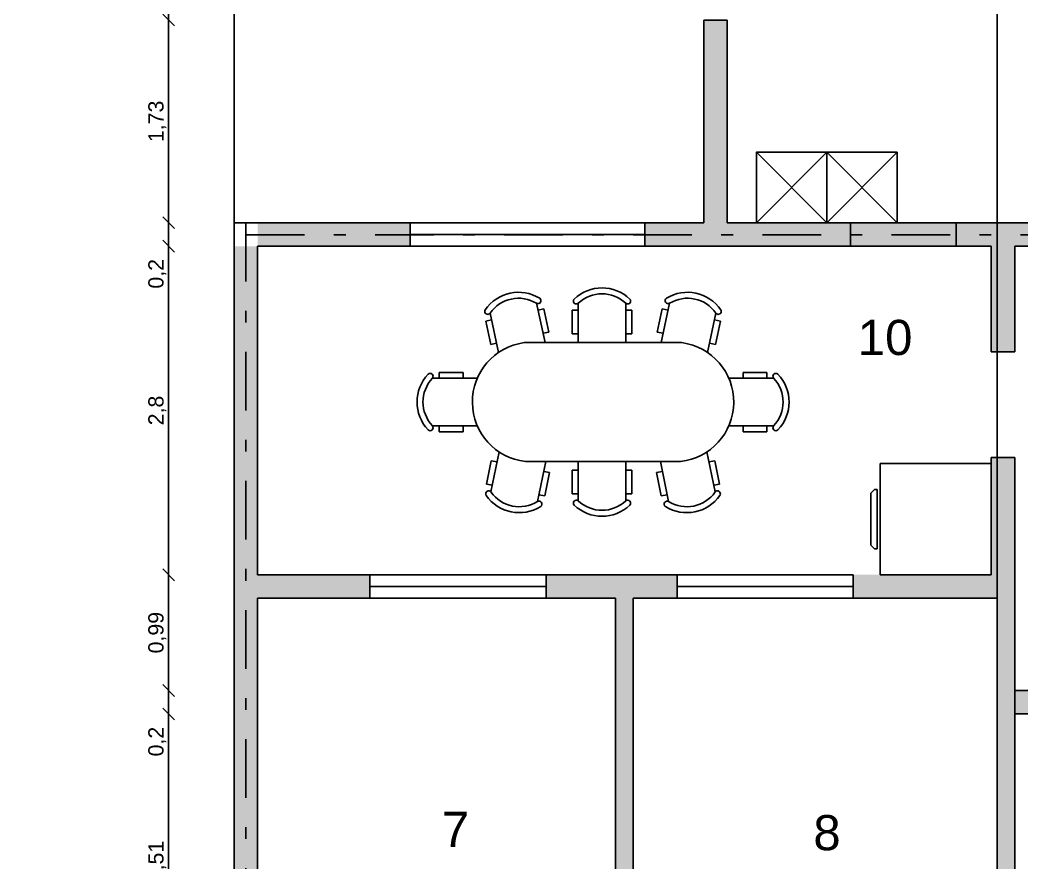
# Model space of a CAD drawing. Header units: millimetres. Extents: x 1356 to 2849, y 1307 to 1361.
# Drawn here: x 2470.69 to 2479.23, y 1343.75 to 1350.93 of the extents above; entities that cross this region are included whole.
import ezdxf

# ---------------------------------------------------------------- set-up
doc = ezdxf.new("R2010")
doc.units = ezdxf.units.MM
doc.linetypes.add('DASHDOT', pattern=[1, 0.5, -0.25, 0, -0.25])
for name, color, linetype in [('Eje', 7, 'DASHDOT'), ('Muro', 3, 'Continuous'), ('Ventanas', 6, 'Continuous')]:
    doc.layers.add(name, color=color, linetype=linetype)
doc.styles.get("Standard").update_dxf_attribs({"font": 'arial.ttf'})
doc.dimstyles.new('Joel', dxfattribs={"dimtxt": 0.13, "dimasz": 0.1, "dimexe": 1.25, "dimexo": 0.625, "dimgap": 0.0176, "dimtad": 1, "dimtxsty": 'Standard', "dimblk": 'OBLIQUE', "dimcen": 2.5, "dimse1": 1, "dimse2": 1, "dimclre": 256, "dimadec": 0, "dimazin": 0, "dimtfac": 1, "dimtmove": 0, "dimatfit": 3, "dimldrblk": 'OBLIQUE', "dimfxl": 1, "dimarcsym": 0})

# ---------------------------------------------------------------- blocks, each defined once
blk = doc.blocks.new('Armario chico')
for points in [[(2.1007, -0.4619), (0.9007, -0.4619), (0.9007, -1.0619), (2.1007, -1.0619), (2.1007, -0.4619)], [(0.9007, -0.4619), (1.5007, -1.0619)], [(1.5007, -0.4619), (0.9007, -1.0619)], [(1.5007, -0.4619), (1.5007, -1.0619)], [(1.5007, -0.4619), (2.1007, -1.0619)], [(2.1007, -0.4619), (1.5007, -1.0619)]]:
    blk.add_lwpolyline(points)
blk = doc.blocks.new('LAVADORA')
for p, q in [((-0.3, -0.6), (-0.3, 0)), ((-0.3, 0), (0.3, 0)), ((0.3, -0.6), (0.3, 0)), ((-0.3, -0.6), (0.3, -0.6)), ((-0.16, -0.615), (0.16, -0.615)), ((-0.16, -0.63), (-0.16, -0.615)), ((-0.16, -0.63), (-0.14, -0.65)), ((0.16, -0.63), (0.14, -0.65)), ((0.16, -0.63), (0.16, -0.615)), ((-0.14, -0.65), (0.14, -0.65))]:
    blk.add_line(p, q)
blk = doc.blocks.new('_Oblique')
at = {"color": 0, "linetype": 'ByBlock', "lineweight": -2}
blk.add_line((-0.5, -0.5), (0.5, 0.5), dxfattribs=at)
blk = doc.blocks.new('*D89')
at = {"color": 0, "lineweight": -2, "transparency": 16777216}
for p, q in [((2471.9595, 1349.2044), (2471.9595, 1349.0044)), ((2471.9595, 1349.0044), (2471.9595, 1348.6339))]:
    blk.add_line(p, q, dxfattribs=at)
at = {"layer": 'Defpoints', "color": 0, "transparency": 16777216}
for p in [(2476.7186, 1349.2044), (2471.9595, 1349.0044), (2476.7186, 1349.0044)]:
    blk.add_point(p, dxfattribs=at)
at = {"color": 0, "lineweight": -2, "transparency": 16777216, "xscale": 0.1, "yscale": 0.1, "zscale": 0.1}
for p, rotation in [((2471.9595, 1349.2044), 90), ((2471.9595, 1349.0044), 270)]:
    blk.add_blockref('_Oblique', p, dxfattribs=dict(at, rotation=rotation))
at = {"color": 0, "transparency": 16777216, "insert": (2471.8638, 1348.7692), "char_height": 0.13, "attachment_point": 5, "rotation": 90}
blk.add_mtext('0,2', dxfattribs=at)
blk = doc.blocks.new('*D90')
at = {"color": 0, "lineweight": -2, "transparency": 16777216}
blk.add_line((2471.9595, 1349.0044), (2471.9595, 1346.2044), dxfattribs=at)
at = {"layer": 'Defpoints', "color": 0, "transparency": 16777216}
for p in [(2477.7685, 1349.0044), (2471.9595, 1346.2044), (2477.7685, 1346.2044)]:
    blk.add_point(p, dxfattribs=at)
at = {"color": 0, "lineweight": -2, "transparency": 16777216, "xscale": 0.1, "yscale": 0.1, "zscale": 0.1}
for p, rotation in [((2471.9595, 1349.0044), 90), ((2471.9595, 1346.2044), 270)]:
    blk.add_blockref('_Oblique', p, dxfattribs=dict(at, rotation=rotation))
at = {"color": 0, "transparency": 16777216, "insert": (2471.8638, 1347.6044), "char_height": 0.13, "attachment_point": 5, "rotation": 90}
blk.add_mtext('2,8', dxfattribs=at)
blk = doc.blocks.new('*D91')
at = {"color": 0, "lineweight": -2, "transparency": 16777216}
blk.add_line((2471.9595, 1346.2044), (2471.9595, 1345.2185), dxfattribs=at)
at = {"layer": 'Defpoints', "color": 0, "transparency": 16777216}
for p in [(2479.1685, 1346.2044), (2471.9595, 1345.2185), (2479.1685, 1345.2185)]:
    blk.add_point(p, dxfattribs=at)
at = {"color": 0, "lineweight": -2, "transparency": 16777216, "xscale": 0.1, "yscale": 0.1, "zscale": 0.1}
for p, rotation in [((2471.9595, 1346.2044), 90), ((2471.9595, 1345.2185), 270)]:
    blk.add_blockref('_Oblique', p, dxfattribs=dict(at, rotation=rotation))
at = {"color": 0, "transparency": 16777216, "insert": (2471.8638, 1345.7115), "char_height": 0.13, "attachment_point": 5, "rotation": 90}
blk.add_mtext('0,99', dxfattribs=at)
blk = doc.blocks.new('*D92')
at = {"color": 0, "lineweight": -2, "transparency": 16777216}
for p, q in [((2471.9595, 1345.2185), (2471.9595, 1345.0185)), ((2471.9595, 1345.0185), (2471.9595, 1344.648))]:
    blk.add_line(p, q, dxfattribs=at)
at = {"layer": 'Defpoints', "color": 0, "transparency": 16777216}
for p in [(2479.1685, 1345.2185), (2471.9595, 1345.0185), (2479.1685, 1345.0185)]:
    blk.add_point(p, dxfattribs=at)
at = {"color": 0, "lineweight": -2, "transparency": 16777216, "xscale": 0.1, "yscale": 0.1, "zscale": 0.1}
for p, rotation in [((2471.9595, 1345.2185), 90), ((2471.9595, 1345.0185), 270)]:
    blk.add_blockref('_Oblique', p, dxfattribs=dict(at, rotation=rotation))
at = {"color": 0, "transparency": 16777216, "insert": (2471.8638, 1344.7833), "char_height": 0.13, "attachment_point": 5, "rotation": 90}
blk.add_mtext('0,2', dxfattribs=at)
blk = doc.blocks.new('*D93')
at = {"color": 0, "lineweight": -2, "transparency": 16777216}
blk.add_line((2471.9595, 1345.0185), (2471.9595, 1342.5044), dxfattribs=at)
at = {"layer": 'Defpoints', "color": 0, "transparency": 16777216}
for p in [(2479.1685, 1345.0185), (2471.9595, 1342.5044), (2479.1685, 1342.5044)]:
    blk.add_point(p, dxfattribs=at)
at = {"color": 0, "lineweight": -2, "transparency": 16777216, "xscale": 0.1, "yscale": 0.1, "zscale": 0.1}
for p, rotation in [((2471.9595, 1345.0185), 90), ((2471.9595, 1342.5044), 270)]:
    blk.add_blockref('_Oblique', p, dxfattribs=dict(at, rotation=rotation))
at = {"color": 0, "transparency": 16777216, "insert": (2471.8638, 1343.7615), "char_height": 0.13, "attachment_point": 5, "rotation": 90}
blk.add_mtext('2,51', dxfattribs=at)
blk = doc.blocks.new('*D100')
at = {"color": 0, "lineweight": -2, "transparency": 16777216}
blk.add_line((2480.8185, 1354.7365), (2479.1686, 1354.7365), dxfattribs=at)
at = {"layer": 'Defpoints', "color": 0, "transparency": 16777216}
for p in [(2479.1686, 1354.7365), (2479.1686, 1349.2044), (2480.8185, 1349.2298)]:
    blk.add_point(p, dxfattribs=at)
at = {"color": 0, "lineweight": -2, "transparency": 16777216, "xscale": 0.1, "yscale": 0.1, "zscale": 0.1, "rotation": 180}
blk.add_blockref('_Oblique', (2479.1686, 1354.7365), dxfattribs=at)
at = {"color": 0, "lineweight": -2, "transparency": 16777216, "xscale": 0.1, "yscale": 0.1, "zscale": 0.1}
blk.add_blockref('_Oblique', (2480.8185, 1354.7365), dxfattribs=at)
at = {"color": 0, "transparency": 16777216, "insert": (2479.9936, 1354.8322), "char_height": 0.13, "attachment_point": 5}
blk.add_mtext('1,65', dxfattribs=at)
blk = doc.blocks.new('*D101')
at = {"color": 0, "lineweight": -2, "transparency": 16777216}
for p, q in [((2478.9685, 1354.7365), (2478.5979, 1354.7365)), ((2479.1686, 1354.7365), (2478.9685, 1354.7365))]:
    blk.add_line(p, q, dxfattribs=at)
at = {"layer": 'Defpoints', "color": 0, "transparency": 16777216}
for p in [(2478.9685, 1354.7365), (2478.9685, 1349.0044), (2479.1686, 1349.0044)]:
    blk.add_point(p, dxfattribs=at)
at = {"color": 0, "lineweight": -2, "transparency": 16777216, "xscale": 0.1, "yscale": 0.1, "zscale": 0.1, "rotation": 180}
blk.add_blockref('_Oblique', (2478.9685, 1354.7365), dxfattribs=at)
at = {"color": 0, "lineweight": -2, "transparency": 16777216, "xscale": 0.1, "yscale": 0.1, "zscale": 0.1}
blk.add_blockref('_Oblique', (2479.1686, 1354.7365), dxfattribs=at)
at = {"color": 0, "transparency": 16777216, "insert": (2478.7332, 1354.8322), "char_height": 0.13, "attachment_point": 5}
blk.add_mtext('0,2', dxfattribs=at)
blk = doc.blocks.new('*D102')
at = {"color": 0, "lineweight": -2, "transparency": 16777216}
blk.add_line((2478.9686, 1354.7365), (2475.9185, 1354.7365), dxfattribs=at)
at = {"layer": 'Defpoints', "color": 0, "transparency": 16777216}
for p in [(2475.9185, 1354.7365), (2475.9185, 1349.0044), (2478.9686, 1349.0044)]:
    blk.add_point(p, dxfattribs=at)
at = {"color": 0, "lineweight": -2, "transparency": 16777216, "xscale": 0.1, "yscale": 0.1, "zscale": 0.1, "rotation": 180}
blk.add_blockref('_Oblique', (2475.9185, 1354.7365), dxfattribs=at)
at = {"color": 0, "lineweight": -2, "transparency": 16777216, "xscale": 0.1, "yscale": 0.1, "zscale": 0.1}
blk.add_blockref('_Oblique', (2478.9686, 1354.7365), dxfattribs=at)
at = {"color": 0, "transparency": 16777216, "insert": (2477.4436, 1354.8322), "char_height": 0.13, "attachment_point": 5}
blk.add_mtext('3,05', dxfattribs=at)
blk = doc.blocks.new('*D103')
at = {"color": 0, "lineweight": -2, "transparency": 16777216}
for p, q in [((2475.7685, 1354.7831), (2475.2946, 1354.7831)), ((2475.9185, 1354.7831), (2475.7685, 1354.7831))]:
    blk.add_line(p, q, dxfattribs=at)
at = {"layer": 'Defpoints', "color": 0, "transparency": 16777216}
for p in [(2475.7685, 1354.7831), (2475.7685, 1346.0044), (2475.9185, 1346.0044)]:
    blk.add_point(p, dxfattribs=at)
at = {"color": 0, "lineweight": -2, "transparency": 16777216, "xscale": 0.1, "yscale": 0.1, "zscale": 0.1, "rotation": 180}
blk.add_blockref('_Oblique', (2475.7685, 1354.7831), dxfattribs=at)
at = {"color": 0, "lineweight": -2, "transparency": 16777216, "xscale": 0.1, "yscale": 0.1, "zscale": 0.1}
blk.add_blockref('_Oblique', (2475.9185, 1354.7831), dxfattribs=at)
at = {"color": 0, "transparency": 16777216, "insert": (2475.4815, 1354.8789), "char_height": 0.13, "attachment_point": 5}
blk.add_mtext('0,15', dxfattribs=at)
blk = doc.blocks.new('*D104')
at = {"color": 0, "lineweight": -2, "transparency": 16777216}
blk.add_line((2475.7685, 1354.7365), (2472.7185, 1354.7365), dxfattribs=at)
at = {"layer": 'Defpoints', "color": 0, "transparency": 16777216}
for p in [(2472.7185, 1354.7365), (2472.7185, 1346.0044), (2475.7685, 1346.0044)]:
    blk.add_point(p, dxfattribs=at)
at = {"color": 0, "lineweight": -2, "transparency": 16777216, "xscale": 0.1, "yscale": 0.1, "zscale": 0.1, "rotation": 180}
blk.add_blockref('_Oblique', (2472.7185, 1354.7365), dxfattribs=at)
at = {"color": 0, "lineweight": -2, "transparency": 16777216, "xscale": 0.1, "yscale": 0.1, "zscale": 0.1}
blk.add_blockref('_Oblique', (2475.7685, 1354.7365), dxfattribs=at)
at = {"color": 0, "transparency": 16777216, "insert": (2474.2435, 1354.8322), "char_height": 0.13, "attachment_point": 5}
blk.add_mtext('3,05', dxfattribs=at)
blk = doc.blocks.new('*D105')
at = {"color": 0, "lineweight": -2, "transparency": 16777216}
for p, q in [((2472.5185, 1354.7365), (2472.1479, 1354.7365)), ((2472.7185, 1354.7365), (2472.5185, 1354.7365))]:
    blk.add_line(p, q, dxfattribs=at)
at = {"layer": 'Defpoints', "color": 0, "transparency": 16777216}
for p in [(2472.5185, 1354.7365), (2472.5185, 1346.2044), (2472.7185, 1346.2044)]:
    blk.add_point(p, dxfattribs=at)
at = {"color": 0, "lineweight": -2, "transparency": 16777216, "xscale": 0.1, "yscale": 0.1, "zscale": 0.1, "rotation": 180}
blk.add_blockref('_Oblique', (2472.5185, 1354.7365), dxfattribs=at)
at = {"color": 0, "lineweight": -2, "transparency": 16777216, "xscale": 0.1, "yscale": 0.1, "zscale": 0.1}
blk.add_blockref('_Oblique', (2472.7185, 1354.7365), dxfattribs=at)
at = {"color": 0, "transparency": 16777216, "insert": (2472.2832, 1354.8322), "char_height": 0.13, "attachment_point": 5}
blk.add_mtext('0,2', dxfattribs=at)
blk = doc.blocks.new('*D106')
at = {"color": 0, "lineweight": -2, "transparency": 16777216}
blk.add_line((2471.9595, 1349.2044), (2471.9595, 1350.9314), dxfattribs=at)
at = {"layer": 'Defpoints', "color": 0, "transparency": 16777216}
for p in [(2471.9595, 1350.9314), (2476.5185, 1350.9314), (2476.5186, 1349.2044)]:
    blk.add_point(p, dxfattribs=at)
at = {"color": 0, "lineweight": -2, "transparency": 16777216, "xscale": 0.1, "yscale": 0.1, "zscale": 0.1}
for p, rotation in [((2471.9595, 1350.9314), 90), ((2471.9595, 1349.2044), 270)]:
    blk.add_blockref('_Oblique', p, dxfattribs=dict(at, rotation=rotation))
at = {"color": 0, "transparency": 16777216, "insert": (2471.8638, 1350.0679), "char_height": 0.13, "attachment_point": 5, "rotation": 90}
blk.add_mtext('1,73', dxfattribs=at)
blk = doc.blocks.new('*D107')
at = {"color": 0, "lineweight": -2, "transparency": 16777216}
blk.add_line((2471.9595, 1350.9314), (2471.9595, 1351.7314), dxfattribs=at)
at = {"layer": 'Defpoints', "color": 0, "transparency": 16777216}
for p in [(2471.9595, 1351.7314), (2476.5185, 1351.7314), (2476.5185, 1350.9314)]:
    blk.add_point(p, dxfattribs=at)
at = {"color": 0, "lineweight": -2, "transparency": 16777216, "xscale": 0.1, "yscale": 0.1, "zscale": 0.1}
for p, rotation in [((2471.9595, 1351.7314), 90), ((2471.9595, 1350.9314), 270)]:
    blk.add_blockref('_Oblique', p, dxfattribs=dict(at, rotation=rotation))
at = {"color": 0, "transparency": 16777216, "insert": (2471.8638, 1351.3314), "char_height": 0.13, "attachment_point": 5, "rotation": 90}
blk.add_mtext('0,8', dxfattribs=at)
blk = doc.blocks.new('*D111')
at = {"color": 0, "lineweight": -2, "transparency": 16777216}
blk.add_line((2470.1134, 1329.4451), (2470.1134, 1354.4451), dxfattribs=at)
at = {"layer": 'Defpoints', "color": 0, "transparency": 16777216}
for p in [(2470.1134, 1354.4451), (2471.973, 1354.4451), (2471.973, 1329.4451)]:
    blk.add_point(p, dxfattribs=at)
at = {"color": 0, "lineweight": -2, "transparency": 16777216, "xscale": 0.1, "yscale": 0.1, "zscale": 0.1}
for p, rotation in [((2470.1134, 1354.4451), 90), ((2470.1134, 1329.4451), 270)]:
    blk.add_blockref('_Oblique', p, dxfattribs=dict(at, rotation=rotation))
at = {"color": 0, "transparency": 16777216, "insert": (2470.0294, 1341.9451), "char_height": 0.13, "attachment_point": 5, "rotation": 90}
blk.add_mtext('25', dxfattribs=at)

msp = doc.modelspace()

# ---------------------------------------------------------------- hatches: boundary and pattern name
h = msp.add_hatch(color=1)
h.dxf.hatch_style = 1
h.paths.add_polyline_path([(2482.51847, 1340.10986), (2482.31847, 1340.10986), (2482.31847, 1339.66647), (2482.51847, 1339.66647)])
h.paths.add_polyline_path([(2482.51847, 1340.69161), (2482.31847, 1340.69161), (2482.31847, 1340.30986), (2482.51847, 1340.30986)])
h.paths.add_polyline_path([(2482.51847, 1339.06647), (2482.31847, 1339.06647), (2482.31847, 1338.01669), (2482.51847, 1338.01669)])
h.paths.add_polyline_path([(2482.51847, 1337.81669), (2482.31847, 1337.81669), (2482.31847, 1336.98352), (2482.51847, 1336.98352)])
h.paths.add_polyline_path([(2482.51847, 1335.78352), (2482.31847, 1335.78352), (2482.31847, 1335.66647), (2482.31847, 1335.26647), (2482.31847, 1334.99147), (2482.51847, 1334.99147)])
h.paths.add_polyline_path([(2482.31847, 1334.99147), (2479.16847, 1334.99147), (2479.16847, 1335.79147), (2479.01847, 1335.79147), (2479.01847, 1334.89147), (2482.31847, 1334.89147)])
h.paths.add_polyline_path([(2479.01847, 1334.89147), (2478.77521, 1334.89147), (2478.77521, 1334.79147), (2478.81847, 1334.79147), (2479.01847, 1334.79147)])
h.paths.add_polyline_path([(2479.01847, 1334.99147), (2478.77521, 1334.99147), (2478.77521, 1334.89147), (2479.01847, 1334.89147)])
h.paths.add_polyline_path([(2482.31847, 1334.89147), (2482.21847, 1334.89147), (2479.01847, 1334.89147), (2479.01847, 1334.79147), (2482.31847, 1334.79147)])
h.paths.add_polyline_path([(2477.97521, 1334.89147), (2477.61847, 1334.89147), (2477.61847, 1334.79147), (2477.97521, 1334.79147)])
h.paths.add_polyline_path([(2477.97521, 1334.99147), (2477.61847, 1334.99147), (2477.61847, 1334.89147), (2477.97521, 1334.89147)])
h.paths.add_polyline_path([(2476.81847, 1334.89147), (2476.41847, 1334.89147), (2476.41847, 1334.79147), (2476.81847, 1334.79147)])
h.paths.add_polyline_path([(2476.81847, 1334.99147), (2476.41847, 1334.99147), (2476.41847, 1334.89147), (2476.81847, 1334.89147)])
h.paths.add_polyline_path([(2473.11847, 1334.89147), (2472.71847, 1334.89147), (2472.71847, 1334.79147), (2473.11847, 1334.79147)])
h.paths.add_polyline_path([(2473.11847, 1334.99147), (2472.83275, 1334.99147), (2472.71847, 1334.99147), (2472.71847, 1334.89147), (2473.11847, 1334.89147)])
h.paths.add_polyline_path([(2474.46847, 1339.44147), (2472.71847, 1339.44147), (2472.71847, 1339.29147), (2474.46847, 1339.29147)])
h.paths.add_polyline_path([(2476.36847, 1339.44147), (2475.91847, 1339.44147), (2475.91847, 1341.48255), (2475.91847, 1342.46125), (2475.91847, 1342.50444), (2475.76847, 1342.50444), (2475.76847, 1339.44147), (2475.32964, 1339.44147), (2475.26847, 1339.44147), (2475.26847, 1339.29147), (2475.76847, 1339.29147), (2476.36847, 1339.29147)])
h.paths.add_polyline_path([(2476.29334, 1346.20444), (2475.69334, 1346.20444), (2475.17547, 1346.20444), (2475.17547, 1346.00444), (2475.76847, 1346.00444), (2475.76847, 1342.75444), (2475.76847, 1342.65444), (2475.91847, 1342.65444), (2475.91847, 1342.75444), (2475.91847, 1346.00444), (2476.29334, 1346.00444)])
h.paths.add_polyline_path([(2473.67547, 1346.20444), (2472.71847, 1346.20444), (2472.71847, 1346.00444), (2473.67547, 1346.00444)], flags=17)
h.paths.add_polyline_path([(2479.16847, 1347.20444), (2479.01847, 1347.20444), (2479.01847, 1342.50444), (2479.16847, 1342.50444), (2479.16847, 1346.20444)])
h.paths.add_polyline_path([(2479.01847, 1347.20444), (2478.96847, 1347.20444), (2478.96847, 1346.20444), (2478.02148, 1346.20444), (2477.79334, 1346.20444), (2477.79334, 1346.00444), (2479.01847, 1346.00444)])
h.paths.add_polyline_path([(2472.71847, 1349.00444), (2472.61847, 1349.00444), (2472.61847, 1346.20444), (2472.71847, 1346.20444)])
h.paths.add_polyline_path([(2472.61847, 1349.00444), (2472.51847, 1349.00444), (2472.51847, 1346.20444), (2472.61847, 1346.20444)])
h.paths.add_polyline_path([(2474.01847, 1349.20444), (2472.71847, 1349.20444), (2472.71847, 1349.10444), (2474.01847, 1349.10444)])
h.paths.add_polyline_path([(2474.01847, 1349.10444), (2472.71847, 1349.10444), (2472.71847, 1349.00444), (2474.01847, 1349.00444)])
h.paths.add_polyline_path([(2476.51864, 1349.20444), (2476.01847, 1349.20444), (2476.01847, 1349.10444), (2476.51864, 1349.10444)])
h.paths.add_polyline_path([(2476.51864, 1349.10444), (2476.41864, 1349.10444), (2476.01847, 1349.10444), (2476.01847, 1349.00444), (2476.51864, 1349.00444)])
h.paths.add_polyline_path([(2476.71847, 1350.9314), (2476.51847, 1350.9314), (2476.51847, 1349.20444), (2476.51864, 1349.20444), (2476.51864, 1349.10444), (2477.76847, 1349.10444), (2477.76847, 1349.20444), (2477.01847, 1349.20444), (2476.71847, 1349.20444)])
h.paths.add_polyline_path([(2477.76847, 1349.10444), (2476.71864, 1349.10444), (2476.71864, 1349.00444), (2477.76847, 1349.00444)])
h.paths.add_polyline_path([(2478.66847, 1349.20444), (2477.76847, 1349.20444), (2477.76847, 1349.10444), (2478.66847, 1349.10444)])
h.paths.add_polyline_path([(2478.66847, 1349.10444), (2477.76847, 1349.10444), (2477.76847, 1349.00444), (2478.66847, 1349.00444)])
h.paths.add_polyline_path([(2482.31847, 1349.10444), (2479.16864, 1349.10444), (2479.16864, 1349.00444), (2480.11847, 1349.00444), (2480.9198, 1349.00444, -0.1461994), (2480.93636, 1349.00444), (2482.31847, 1349.00444)], flags=17)
h.paths.add_polyline_path([(2478.96864, 1349.10444), (2478.66847, 1349.10444), (2478.66847, 1349.00444), (2478.96864, 1349.00444)])
h.paths.add_polyline_path([(2478.96864, 1349.20444), (2478.66847, 1349.20444), (2478.66847, 1349.10444), (2478.96864, 1349.10444)])
h.paths.add_polyline_path([(2479.16847, 1349.00444), (2479.01847, 1349.00444), (2479.01847, 1348.10444), (2479.16847, 1348.10444)], flags=17)
h.paths.add_polyline_path([(2479.01847, 1349.00444), (2478.96847, 1349.00444), (2478.96847, 1348.10444), (2479.01847, 1348.10444)])
h.paths.add_polyline_path([(2482.51847, 1349.20444), (2481.01847, 1349.20444), (2481.01847, 1351.4451), (2480.81847, 1351.4451), (2480.81847, 1349.20444), (2479.01847, 1349.20444), (2479.01847, 1349.10444), (2482.31847, 1349.10444), (2482.31847, 1349.00444), (2482.31847, 1347.21149), (2482.51847, 1347.21149)])
h.paths.add_polyline_path([(2481.01847, 1354.4451), (2479.01847, 1354.4451), (2479.01847, 1354.2451), (2479.11847, 1354.2451), (2479.21847, 1354.2451), (2479.21847, 1353.1951), (2479.36847, 1353.1951), (2479.36847, 1354.2451), (2480.81847, 1354.2451), (2480.81847, 1353.72022), (2481.01847, 1353.72022)])
h.paths.add_polyline_path([(2481.01847, 1353.12022), (2480.81847, 1353.12022), (2480.81847, 1352.3951), (2479.36847, 1352.3951), (2479.21847, 1352.3951), (2479.21847, 1352.2451), (2480.81847, 1352.2451), (2481.01847, 1352.2451)])
h.paths.add_polyline_path([(2479.01847, 1354.4451), (2476.51847, 1354.4451), (2476.51847, 1353.4451), (2476.71847, 1353.4451), (2476.71847, 1354.2451), (2479.01847, 1354.2451)])
h.paths.add_polyline_path([(2476.71847, 1352.2451), (2476.51847, 1352.2451), (2476.51847, 1351.7314), (2476.71847, 1351.7314)])
h.paths.add_polyline_path([(2482.31847, 1345.21853), (2481.71809, 1345.21853), (2481.65757, 1345.21853), (2481.11847, 1345.21853), (2481.00823, 1345.21853), (2480.83737, 1345.21853), (2480.83737, 1345.01853), (2481.11847, 1345.01853), (2482.31847, 1345.01853)])
h.paths.add_polyline_path([(2482.51847, 1346.01149), (2482.41847, 1346.01149), (2482.31847, 1346.01149), (2482.31847, 1345.21853), (2482.51847, 1345.21853)])
h.paths.add_polyline_path([(2482.51847, 1344.01853), (2482.31847, 1344.01853), (2482.31847, 1343.91682), (2482.31847, 1343.69161), (2482.51847, 1343.69161)])
h.paths.add_polyline_path([(2482.51847, 1345.01853), (2482.31847, 1345.01853), (2482.31847, 1344.81853), (2482.51847, 1344.81853)])
h.paths.add_polyline_path([(2472.61847, 1346.20444), (2472.51847, 1346.20444), (2472.51847, 1342.50444), (2472.61847, 1342.50444)])
h.paths.add_polyline_path([(2472.71847, 1346.00444), (2472.71847, 1346.20444), (2472.61847, 1346.20444), (2472.61847, 1342.50444), (2474.52078, 1342.50444), (2474.52078, 1342.65444), (2472.71847, 1342.65444)])
h.paths.add_polyline_path([(2472.61847, 1342.50444), (2472.51847, 1342.50444), (2472.51847, 1334.89147), (2472.61847, 1334.89147)])
h.paths.add_polyline_path([(2472.71847, 1339.27793), (2472.61847, 1339.27793), (2472.61847, 1338.01669), (2472.71847, 1338.01669), (2472.71847, 1338.42004)])
h.paths.add_polyline_path([(2472.71847, 1342.50444), (2472.61847, 1342.50444), (2472.61847, 1339.27793), (2472.71847, 1339.27793), (2472.71847, 1339.29147), (2472.71847, 1339.44147)])
h.paths.add_polyline_path([(2472.71847, 1338.01669), (2472.61847, 1338.01669), (2472.61847, 1334.89147), (2472.71847, 1334.89147), (2472.71847, 1334.99147)])
h.paths.add_polyline_path([(2479.16847, 1342.50444), (2479.01847, 1342.50444), (2479.01847, 1339.29147), (2479.16847, 1339.29147)])
h.paths.add_polyline_path([(2479.01847, 1339.44147), (2477.26847, 1339.44147), (2477.26847, 1339.29147), (2479.01847, 1339.29147)])
h.paths.add_polyline_path([(2476.452, 1342.65444), (2475.76847, 1342.65444), (2475.32078, 1342.65444), (2475.32078, 1342.50444), (2476.452, 1342.50444)])
h.paths.add_polyline_path([(2479.01847, 1337.84147), (2480.91847, 1337.84147), (2480.91847, 1337.99147), (2480.5183, 1337.99147), (2480.5183, 1340.14147), (2482.31847, 1340.14147), (2482.31847, 1340.29147), (2480.3683, 1340.29147), (2480.3683, 1337.99147), (2479.01847, 1337.99147)])
h = msp.add_hatch(color=1)
h.dxf.hatch_style = 1
h.paths.add_polyline_path([(2482.51847, 1334.89147), (2479.01847, 1334.89147), (2479.01847, 1334.79147), (2482.51847, 1334.79147)])
h.paths.add_polyline_path([(2482.51847, 1335.78352), (2482.31847, 1335.78352), (2482.31847, 1334.99147), (2479.16847, 1334.99147), (2479.16847, 1335.79147), (2479.01847, 1335.79147), (2479.01847, 1334.89147), (2482.51847, 1334.89147)])
h.paths.add_polyline_path([(2482.51847, 1346.01149), (2482.41847, 1346.01149), (2482.31847, 1346.01149), (2482.31847, 1345.78172), (2482.31847, 1345.21853), (2481.71809, 1345.21853), (2481.11847, 1345.21853), (2480.83737, 1345.21853), (2480.83737, 1345.01853), (2481.11847, 1345.01853), (2482.31847, 1345.01853), (2482.31847, 1344.81853), (2482.51847, 1344.81853)])
h.paths.add_polyline_path([(2482.51847, 1340.14147), (2482.31847, 1340.14147), (2482.31847, 1339.66647), (2482.51847, 1339.66647)], flags=17)
h.paths.add_polyline_path([(2482.51847, 1339.06647), (2482.31847, 1339.06647), (2482.31847, 1337.99147), (2481.71847, 1337.99147), (2481.71847, 1337.84147), (2482.31847, 1337.84147), (2482.31847, 1336.98352), (2482.51847, 1336.98352)], flags=17)
h.paths.add_polyline_path([(2477.76847, 1349.10444), (2476.01847, 1349.10444), (2476.01847, 1349.00444), (2477.76847, 1349.00444)])
h.paths.add_polyline_path([(2482.51847, 1349.20444), (2481.01847, 1349.20444), (2481.01847, 1351.4451), (2480.81847, 1351.4451), (2480.81847, 1349.20444), (2479.01847, 1349.20444), (2479.01847, 1348.10444), (2479.16847, 1348.10444), (2479.16847, 1349.00444), (2480.11847, 1349.00444), (2482.31847, 1349.00444), (2482.31847, 1347.21149), (2482.51847, 1347.21149)])
h.paths.add_polyline_path([(2479.01847, 1349.20444), (2478.66847, 1349.20444), (2478.66847, 1349.10444), (2479.01847, 1349.10444)])
h.paths.add_polyline_path([(2479.01847, 1337.84147), (2480.91847, 1337.84147), (2480.91847, 1337.99147), (2480.5183, 1337.99147), (2480.5183, 1340.14147), (2482.51847, 1340.14147), (2482.51847, 1340.69161), (2482.31847, 1340.69161), (2482.31847, 1340.29147), (2480.3683, 1340.29147), (2480.3683, 1337.99147), (2479.01847, 1337.99147)])
h = msp.add_hatch(color=1)
h.dxf.hatch_style = 1
h.paths.add_polyline_path([(2479.01847, 1349.10444), (2478.66847, 1349.10444), (2478.66847, 1349.00444), (2478.96847, 1349.00444), (2478.96847, 1348.10444), (2479.01847, 1348.10444)])
h = msp.add_hatch(color=1)
h.dxf.hatch_style = 1
h.paths.add_polyline_path([(2479.16847, 1345.01853), (2479.33737, 1345.01853), (2479.33737, 1345.21853), (2479.16847, 1345.21853)])

# ---------------------------------------------------------------- linework, layer by layer
for p, q in [((2479.01847, 1333.68224), (2479.01847, 1355.4587)), ((2472.51847, 1354.4451), (2472.51847, 1329.4451)), ((2476.71847, 1350.9314), (2476.51847, 1350.9314)), ((2476.01847, 1349.20444), (2474.01847, 1349.20444)), ((2476.01847, 1349.20444), (2476.01847, 1349.00444)), ((2474.01847, 1349.10444), (2476.01847, 1349.10444)), ((2479.01847, 1349.10444), (2479.01847, 1348.99556)), ((2476.01847, 1349.00444), (2474.01847, 1349.00444)), ((2475.09502, 1348.51761), (2475.16678, 1348.18248)), ((2475.45005, 1348.18248), (2475.45005, 1348.51764)), ((2475.85505, 1348.51764), (2475.85505, 1348.18248)), ((2476.22725, 1348.51761), (2476.15549, 1348.18248)), ((2474.77056, 1348.09858), (2474.69899, 1348.4328)), ((2475.10723, 1348.46058), (2475.15673, 1348.47118)), ((2475.19914, 1348.27316), (2475.15673, 1348.47118)), ((2475.39942, 1348.25681), (2475.39942, 1348.45931)), ((2475.45005, 1348.45931), (2475.39942, 1348.45931)), ((2475.85505, 1348.45931), (2475.90568, 1348.45931)), ((2475.90568, 1348.25681), (2475.90568, 1348.45931)), ((2476.12314, 1348.27316), (2476.16554, 1348.47118)), ((2476.21504, 1348.46058), (2476.16554, 1348.47118)), ((2476.55171, 1348.09858), (2476.62328, 1348.4328)), ((2474.7112, 1348.37577), (2474.6617, 1348.36517)), ((2474.7041, 1348.16716), (2474.6617, 1348.36517)), ((2476.61107, 1348.37577), (2476.66057, 1348.36517)), ((2476.61817, 1348.16716), (2476.66057, 1348.36517)), ((2475.14963, 1348.26256), (2475.19914, 1348.27316)), ((2475.45005, 1348.25681), (2475.39942, 1348.25681)), ((2475.85505, 1348.25681), (2475.90568, 1348.25681)), ((2476.17264, 1348.26256), (2476.12314, 1348.27316)), ((2474.75361, 1348.17776), (2474.7041, 1348.16716)), ((2476.33336, 1348.18248), (2474.98891, 1348.18248)), ((2476.56866, 1348.17776), (2476.61817, 1348.16716)), ((2474.4687, 1347.92945), (2474.2662, 1347.92945)), ((2474.2662, 1347.87883), (2474.2662, 1347.92945)), ((2474.4687, 1347.87883), (2474.4687, 1347.92945)), ((2476.85357, 1347.92945), (2477.05607, 1347.92945)), ((2476.85357, 1347.87883), (2476.85357, 1347.92945)), ((2477.05607, 1347.87883), (2477.05607, 1347.92945)), ((2474.20787, 1347.87883), (2474.5825, 1347.87883)), ((2477.1144, 1347.87883), (2476.73977, 1347.87883)), ((2474.5825, 1347.47382), (2474.20787, 1347.47382)), ((2474.2662, 1347.47382), (2474.2662, 1347.4232)), ((2474.4687, 1347.4232), (2474.2662, 1347.4232)), ((2474.4687, 1347.47382), (2474.4687, 1347.4232)), ((2476.73977, 1347.47382), (2477.1144, 1347.47382)), ((2476.85357, 1347.47382), (2476.85357, 1347.4232)), ((2476.85357, 1347.4232), (2477.05607, 1347.4232)), ((2477.05607, 1347.47382), (2477.05607, 1347.4232)), ((2474.77609, 1347.25162), (2474.7065, 1346.91021)), ((2476.54618, 1347.25162), (2476.61578, 1346.91021)), ((2474.70899, 1347.17589), (2474.66854, 1346.97747)), ((2474.75859, 1347.16578), (2474.70899, 1347.17589)), ((2475.11508, 1347.16997), (2475.00066, 1347.16997)), ((2475.10334, 1346.82931), (2475.17278, 1347.16997)), ((2475.11508, 1347.16997), (2475.12682, 1347.16997)), ((2476.32162, 1347.16997), (2475.12682, 1347.16997)), ((2475.45005, 1347.16997), (2475.45005, 1346.83482)), ((2475.85505, 1346.83482), (2475.85505, 1347.16997)), ((2476.21893, 1346.82931), (2476.14949, 1347.16997)), ((2476.19545, 1347.16997), (2476.20719, 1347.16997)), ((2476.56368, 1347.16578), (2476.61328, 1347.17589)), ((2476.61328, 1347.17589), (2476.65373, 1346.97747)), ((2475.15544, 1347.08488), (2475.20504, 1347.07477)), ((2475.20504, 1347.07477), (2475.16459, 1346.87634)), ((2475.39942, 1347.09564), (2475.39942, 1346.89314)), ((2475.45005, 1347.09564), (2475.39942, 1347.09564)), ((2475.85505, 1347.09564), (2475.90568, 1347.09564)), ((2475.90568, 1347.09564), (2475.90568, 1346.89314)), ((2476.16684, 1347.08488), (2476.11723, 1347.07477)), ((2476.11723, 1347.07477), (2476.15768, 1346.87634)), ((2474.71815, 1346.96736), (2474.66854, 1346.97747)), ((2476.60413, 1346.96736), (2476.65373, 1346.97747)), ((2475.45005, 1346.89314), (2475.39942, 1346.89314)), ((2475.85505, 1346.89314), (2475.90568, 1346.89314)), ((2475.11499, 1346.88646), (2475.16459, 1346.87634)), ((2476.20728, 1346.88646), (2476.15768, 1346.87634)), ((2473.67547, 1346.20444), (2473.67547, 1346.00444)), ((2473.67547, 1346.20444), (2475.17547, 1346.20444)), ((2473.67547, 1346.20444), (2475.17547, 1346.20444)), ((2473.67547, 1346.20444), (2475.17547, 1346.20444)), ((2475.17547, 1346.20444), (2475.17547, 1346.00444)), ((2476.29334, 1346.20444), (2476.29334, 1346.00444)), ((2476.29334, 1346.20444), (2477.76847, 1346.20444)), ((2476.29334, 1346.20444), (2477.79334, 1346.20444)), ((2477.79334, 1346.00444), (2477.79334, 1346.20444)), ((2473.67547, 1346.10444), (2475.17547, 1346.10444)), ((2476.29334, 1346.10444), (2477.79334, 1346.10444)), ((2475.76847, 1346.00444), (2472.91847, 1346.00444)), ((2473.1504, 1346.00444), (2473.67547, 1346.00444)), ((2475.17547, 1346.00444), (2473.67547, 1346.00444)), ((2473.67547, 1346.00444), (2475.17547, 1346.00444)), ((2476.29334, 1346.00444), (2477.79334, 1346.00444)), ((2481.11847, 1345.21853), (2479.16847, 1345.21853)), ((2481.11847, 1345.01853), (2479.16847, 1345.01853))]:
    msp.add_line(p, q)
msp.add_lwpolyline([(2474.01847, 1349.20444), (2474.01847, 1349.00444)])
at = {"const_width": 0.0001}
for points in [[(2472.9321, 1345.95751), (2472.9321, 1344.15751), (2472.9321, 1344.15751), (2473.8321, 1344.15751), (2473.8321, 1344.15751), (2473.8321, 1345.95751), (2472.9321, 1345.95751)], [(2474.63778, 1345.95751), (2474.63778, 1344.15751), (2474.63778, 1344.15751), (2475.53778, 1344.15751), (2475.53778, 1344.15751), (2475.53778, 1345.95751), (2474.63778, 1345.95751)], [(2476.13819, 1345.95751), (2476.13819, 1344.15751), (2476.13819, 1344.15751), (2477.03819, 1344.15751), (2477.03819, 1344.15751), (2477.03819, 1345.95751), (2476.13819, 1345.95751)], [(2477.84387, 1345.95751), (2477.84387, 1344.15751), (2477.84387, 1344.15751), (2478.74387, 1344.15751), (2478.74387, 1344.15751), (2478.74387, 1345.95751), (2477.84387, 1345.95751)]]:
    msp.add_lwpolyline(points, dxfattribs=at)
for centre, radius, start, end in [((2474.94159, 1348.26698), 0.34448, 58.526321, 145.647571), ((2475.65255, 1348.3047), 0.34448, 46.439375, 133.560625), ((2475.65255, 1348.3047), 0.29385, 46.439375, 133.560625), ((2476.38068, 1348.26698), 0.34448, 34.352429, 121.473679), ((2474.94159, 1348.26698), 0.29385, 58.526321, 145.647571), ((2475.10643, 1348.5403), 0.0254, 243.307428, 53.745213), ((2475.43414, 1348.53744), 0.0254, 138.341733, 308.779518), ((2475.87096, 1348.53744), 0.0254, 231.220482, 41.658267), ((2476.21584, 1348.5403), 0.0254, 126.254787, 296.692572), ((2476.38068, 1348.26698), 0.29385, 34.352429, 121.473679), ((2474.67929, 1348.44883), 0.0254, 150.428679, 320.866463), ((2476.64298, 1348.44883), 0.0254, 219.133537, 29.571321), ((2475.05787, 1347.67696), 0.5102, 97.76747, 263.561512), ((2476.2644, 1347.67696), 0.5102, 276.438488, 82.23253), ((2474.18807, 1347.89474), 0.0254, 321.220482, 131.658267), ((2477.1342, 1347.89474), 0.0254, 48.341733, 218.779518), ((2474.42081, 1347.67633), 0.34448, 136.439375, 223.560625), ((2474.42081, 1347.67633), 0.29385, 136.439375, 223.560625), ((2474.5825, 1347.84845), 0.03038, 77.651139, 90), ((2476.73977, 1347.84845), 0.03038, 90, 102.348861), ((2476.90146, 1347.67633), 0.29385, 316.439375, 43.560625), ((2476.90146, 1347.67633), 0.34448, 316.439375, 43.560625), ((2474.18807, 1347.45791), 0.0254, 228.341733, 38.779518), ((2474.5825, 1347.5042), 0.03038, 270, 283.308647), ((2476.73977, 1347.5042), 0.03038, 256.691353, 270), ((2477.1342, 1347.45791), 0.0254, 141.220482, 311.658267), ((2474.68695, 1346.89398), 0.0254, 39.698228, 210.136013), ((2474.94745, 1347.07841), 0.29385, 214.917121, 302.038371), ((2476.37482, 1347.07841), 0.29385, 237.961629, 325.082879), ((2476.63532, 1346.89398), 0.0254, 329.863987, 140.301772), ((2474.94745, 1347.07841), 0.34448, 214.917121, 302.038371), ((2475.11497, 1346.80673), 0.0254, 306.819479, 117.257264), ((2475.43414, 1346.81502), 0.0254, 51.220482, 221.658267), ((2475.65255, 1347.04776), 0.29385, 226.439375, 313.560625), ((2475.87096, 1346.81502), 0.0254, 318.341733, 128.779518), ((2476.2073, 1346.80673), 0.0254, 62.742736, 233.180521), ((2476.37482, 1347.07841), 0.34448, 237.961629, 325.082879), ((2475.65255, 1347.04776), 0.34448, 226.439375, 313.560625)]:
    msp.add_arc(centre, radius, start, end)
at = {"layer": 'Eje'}
for p, q in [((2472.61847, 1349.20444), (2472.61847, 1329.12742)), ((2472.61847, 1349.10187), (2482.41847, 1349.10187))]:
    msp.add_line(p, q, dxfattribs=at)
at = {"layer": 'Muro'}
for p, q in [((2476.51847, 1350.9314), (2476.51847, 1349.20444)), ((2476.71847, 1350.9314), (2476.71847, 1349.20444)), ((2475.51847, 1349.20444), (2472.51847, 1349.20444)), ((2472.51847, 1349.20444), (2475.51847, 1349.20444)), ((2472.51847, 1334.79147), (2472.51847, 1349.20444)), ((2476.01847, 1349.20444), (2476.51847, 1349.20444)), ((2476.71847, 1349.20444), (2477.01847, 1349.20444)), ((2477.76847, 1349.20444), (2477.01847, 1349.20444)), ((2477.76847, 1349.20444), (2477.76847, 1349.00444)), ((2478.66847, 1349.20444), (2480.81847, 1349.20444)), ((2480.11847, 1349.20444), (2478.66847, 1349.20444)), ((2478.66847, 1349.00444), (2478.66847, 1349.20444)), ((2472.71847, 1349.00444), (2472.71847, 1346.20444)), ((2475.51847, 1349.00444), (2472.71847, 1349.00444)), ((2477.76847, 1349.00444), (2475.51847, 1349.00444)), ((2477.76847, 1349.00444), (2477.01847, 1349.00444)), ((2478.96847, 1349.00444), (2477.76847, 1349.00444)), ((2478.76847, 1349.00444), (2478.66847, 1349.00444)), ((2478.96847, 1349.00444), (2478.66847, 1349.00444)), ((2478.76847, 1349.00444), (2478.71847, 1349.00444)), ((2478.96847, 1348.10444), (2478.96847, 1349.00444)), ((2482.31847, 1349.00444), (2479.16847, 1349.00444)), ((2480.11847, 1349.00444), (2479.16847, 1349.00444)), ((2479.16847, 1348.10444), (2479.16847, 1349.00444)), ((2479.16847, 1348.10444), (2478.96847, 1348.10444)), ((2472.51847, 1347.20444), (2472.51847, 1345.20444)), ((2478.96847, 1347.20444), (2479.16847, 1347.20444)), ((2472.71847, 1346.20444), (2473.67547, 1346.20444)), ((2473.35009, 1346.20444), (2473.35009, 1346.20444)), ((2476.29334, 1346.20444), (2475.17547, 1346.20444)), ((2479.16847, 1346.20444), (2479.16847, 1339.29147)), ((2472.71847, 1346.00444), (2475.76847, 1346.00444)), ((2475.76847, 1346.00444), (2475.76847, 1342.75444)), ((2479.01847, 1346.00444), (2475.91847, 1346.00444)), ((2475.91847, 1346.00444), (2475.91847, 1342.75444)), ((2479.01847, 1342.65444), (2479.01847, 1346.00444)), ((2479.16847, 1342.65444), (2479.16847, 1346.00444))]:
    msp.add_line(p, q, dxfattribs=at)
for points in [[(2477.76847, 1349.20444), (2480.81847, 1349.20444)], [(2478.96847, 1347.20444), (2478.96847, 1346.20444)], [(2479.16847, 1347.20444), (2479.16847, 1346.20444)], [(2472.71847, 1346.00444), (2472.71847, 1342.65444)]]:
    msp.add_lwpolyline(points, dxfattribs=at)
at = {"layer": 'Ventanas'}
msp.add_line((2477.79334, 1346.20444), (2476.29334, 1346.20444), dxfattribs=at)

# ---------------------------------------------------------------- block references
msp.add_blockref('Armario chico', (2476.06659, 1350.26637))
at = {"xscale": 1.578316303871305, "yscale": 1.578316303871305, "zscale": 1.578316303871305, "rotation": 270.0000002401238}
msp.add_blockref('LAVADORA', (2478.96847, 1346.67794), dxfattribs=at)

# ---------------------------------------------------------------- texts
at = {"char_height": 0.3, "attachment_point": 1}
for s, insert in [('10', (2477.83103, 1348.37701)), ('7', (2474.28842, 1344.18553)), ('8', (2477.45271, 1344.15751))]:
    msp.add_mtext_dynamic_manual_height_columns(s, width=5.7108607, gutter_width=12.5, heights=[0], dxfattribs=dict(at, insert=insert))

# ---------------------------------------------------------------- dimensions: what is measured, and where the dimension line sits
for base, p1, p2, picture, middle in [((2472.51847, 1354.73648), (2472.71847, 1346.20444), (2472.51847, 1346.20444), '*D105', (2472.28319, 1354.83221)), ((2472.71847, 1354.73648), (2475.76847, 1346.00444), (2472.71847, 1346.00444), '*D104', (2474.24347, 1354.83221)), ((2475.76847, 1354.78313), (2475.91847, 1346.00444), (2475.76847, 1346.00444), '*D103', (2475.48154, 1354.87886)), ((2475.91847, 1354.73648), (2478.96864, 1349.00444), (2475.91847, 1349.00444), '*D102', (2477.44356, 1354.83221)), ((2478.96847, 1354.73648), (2479.16864, 1349.00444), (2478.96847, 1349.00444), '*D101', (2478.73319, 1354.83221)), ((2479.16864, 1354.73648), (2480.81847, 1349.22984), (2479.16864, 1349.20444), '*D100', (2479.99356, 1354.83221))]:
    dim = msp.add_linear_dim(base=base, p1=p1, p2=p2, dimstyle='Joel', override={"dimfxl": 0.1, "dimarcsym": 2})
    dim.commit()
    dim.dimension.update_dxf_attribs({"geometry": picture, "text_midpoint": middle})
for base, p1, p2, picture, middle in [((2470.1134, 1354.4451), (2471.973, 1329.4451), (2471.973, 1354.4451), '*D111', (2470.02942, 1341.9451)), ((2471.95952, 1351.7314), (2476.51847, 1350.9314), (2476.51847, 1351.7314), '*D107', (2471.86379, 1351.3314)), ((2471.95952, 1350.9314), (2476.51864, 1349.20444), (2476.51847, 1350.9314), '*D106', (2471.86379, 1350.06792))]:
    dim = msp.add_linear_dim(base=base, p1=p1, p2=p2, angle=90, dimstyle='Joel', override={"dimfxl": 0.1, "dimarcsym": 2})
    dim.commit()
    dim.dimension.update_dxf_attribs({"geometry": picture, "text_midpoint": middle})
for base, p1, p2, picture, middle in [((2471.95952, 1349.00444), (2476.71864, 1349.20444), (2476.71864, 1349.00444), '*D89', (2471.86379, 1348.76917)), ((2471.95952, 1346.20444), (2477.76847, 1349.00444), (2477.76847, 1346.20444), '*D90', (2471.86379, 1347.60444)), ((2471.95952, 1345.21853), (2479.16847, 1346.20444), (2479.16847, 1345.21853), '*D91', (2471.86379, 1345.71149)), ((2471.95952, 1345.01853), (2479.16847, 1345.21853), (2479.16847, 1345.01853), '*D92', (2471.86379, 1344.78326)), ((2471.95952, 1342.50444), (2479.16847, 1345.01853), (2479.16847, 1342.50444), '*D93', (2471.86379, 1343.76149))]:
    dim = msp.add_linear_dim(base=base, p1=p1, p2=p2, angle=90, dimstyle='Joel')
    dim.commit()
    dim.dimension.update_dxf_attribs({"geometry": picture, "text_midpoint": middle})

doc.saveas('drawing.dxf')
